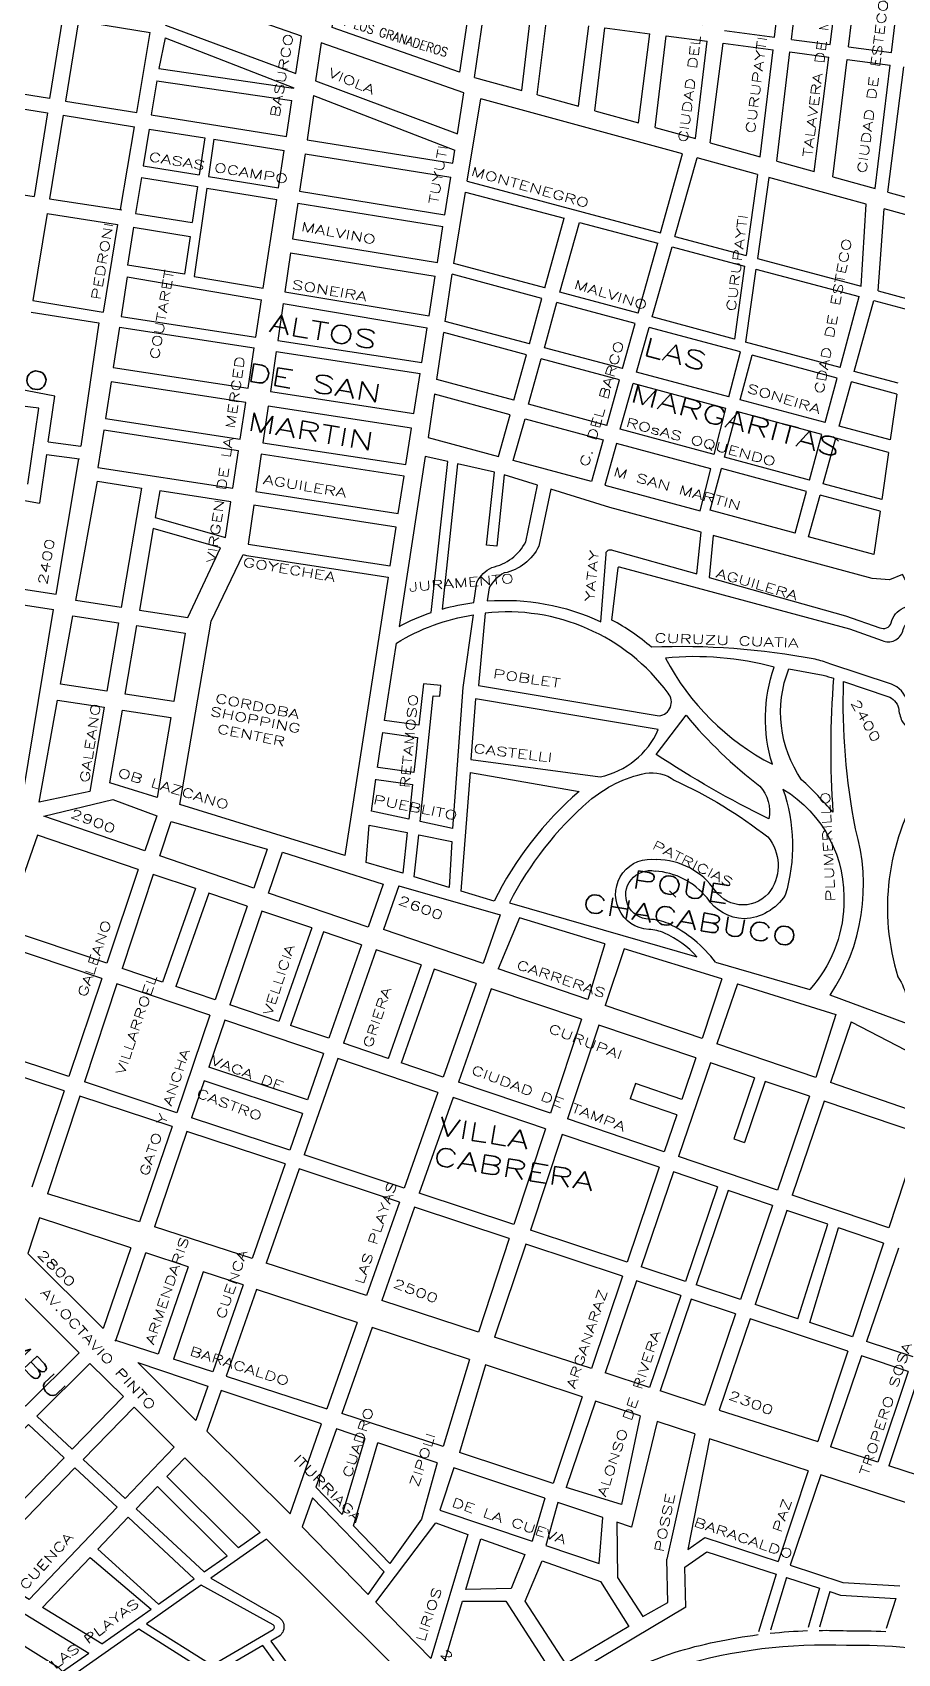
# Model space of a CAD drawing. Header units: millimetres. Extents: x 4375152 to 4409667, y 6523746 to 6549185.
# Drawn here: x 4384160 to 4385112, y 6527163 to 6528947 of the extents above; entities that cross this region are included whole.
import ezdxf

# ---------------------------------------------------------------- set-up
doc = ezdxf.new("R2010")
doc.units = ezdxf.units.MM
for name, color, linetype in [('LINEA CALLE', 252, 'Continuous'), ('NOMBRE BARRIO', 8, 'Continuous'), ('NOMBRE CALLE', 252, 'Continuous')]:
    doc.layers.add(name, color=color, linetype=linetype)
doc.styles.add('ROMANS', font='romans')
doc.styles.add('S1', font='ROMANS')

msp = doc.modelspace()

# ---------------------------------------------------------------- linework, layer by layer
at = {"layer": 'LINEA CALLE', "transparency": 33554687}
for p, q in [((4384698.5, 6528882.6), (4384773.1, 6529507.3)), ((4384698.5, 6528882.6), (4384773.1, 6529507.3)), ((4384646.4, 6528897.2), (4384676.9, 6529106.7)), ((4384976.7, 6528941.4), (4384992.3, 6529071.6)), ((4384995.3, 6528939), (4385011.1, 6529069.2)), ((4385038, 6528933.4), (4385054.5, 6529063.5)), ((4385058.1, 6528930.8), (4385073.7, 6529061)), ((4385105.4, 6528924.6), (4385121, 6529054.9)), ((4384210.9, 6528959.5), (4384196.4, 6528871.1)), ((4384210.9, 6528959.5), (4384289.7, 6528946.5)), ((4384274.9, 6528858.5), (4384289.7, 6528946.5)), ((4384715.6, 6528877.9), (4384725.6, 6528960.1)), ((4384761.1, 6528865.3), (4384772.3, 6528954)), ((4384778.9, 6528860.5), (4384790.1, 6528951.7)), ((4384790.1, 6528951.7), (4384839.4, 6528945.2)), ((4384826.9, 6528847.1), (4384839.4, 6528945.2)), ((4384921.7, 6528948.6), (4384976.7, 6528941.4)), ((4384306.1, 6528940.5), (4384299, 6528906.9)), ((4384306.1, 6528940.5), (4384447.6, 6528885.7)), ((4384845.5, 6528841.9), (4384857.5, 6528942.9)), ((4384857.5, 6528942.9), (4384902.5, 6528937)), ((4384889.6, 6528829.8), (4384902.5, 6528937)), ((4384905.9, 6528825.2), (4384920, 6528934.7)), ((4384920, 6528934.7), (4384975.1, 6528927.5)), ((4384961, 6528809.9), (4384975.1, 6528927.5)), ((4384995.3, 6528939), (4385038, 6528933.4)), ((4385058.1, 6528930.8), (4385105.4, 6528924.6)), ((4384979.1, 6528804.9), (4384993.6, 6528925.1)), ((4384993.6, 6528925.1), (4385036.3, 6528919.5)), ((4385020.3, 6528793.4), (4385036.3, 6528919.5)), ((4385041, 6528787.7), (4385056.5, 6528916.9)), ((4385056.5, 6528916.9), (4385103.8, 6528910.7)), ((4385087.5, 6528774.8), (4385103.8, 6528910.7)), ((4385101.5, 6528770.9), (4385118.9, 6528908.8)), ((4384296.9, 6528893.5), (4384290.9, 6528855.9)), ((4384296.9, 6528893.5), (4384445.5, 6528871.8)), ((4384299, 6528906.9), (4384447.5, 6528885.2)), ((4384646.4, 6528897.2), (4384698.5, 6528882.8)), ((4384447.5, 6528885.2), (4384447.6, 6528885.7)), ((4384469.4, 6528877.3), (4384462.2, 6528828.4)), ((4384469.4, 6528877.3), (4384624.9, 6528817.1)), ((4384638.6, 6528783), (4384653.4, 6528873.4)), ((4384875.5, 6528812.9), (4384653.4, 6528873.4)), ((4384715.7, 6528878), (4384761.1, 6528865.4)), ((4384101.2, 6528870.1), (4384176.5, 6528858.1)), ((4384176.5, 6528858.1), (4384162, 6528766.1)), ((4384193.9, 6528855.4), (4384178.9, 6528763.5)), ((4384193.9, 6528855.4), (4384272.3, 6528842.9)), ((4384196.4, 6528871.1), (4384274.9, 6528858.5)), ((4384290.9, 6528855.9), (4384439.5, 6528832.1)), ((4384439.5, 6528832.1), (4384445.5, 6528871.8)), ((4384778.9, 6528860.5), (4384826.9, 6528847.1)), ((4384257.1, 6528751.6), (4384272.3, 6528842.9)), ((4384288.4, 6528840.3), (4384281.9, 6528799.8)), ((4384288.4, 6528840.3), (4384349.6, 6528830.6)), ((4384845.5, 6528842), (4384889.6, 6528829.8)), ((4384349.6, 6528830.6), (4384343.6, 6528789.8)), ((4384359.5, 6528829), (4384353.7, 6528788.1)), ((4384359.5, 6528829), (4384437.1, 6528816.6)), ((4384462.2, 6528828.4), (4384622.7, 6528802.6)), ((4384905.9, 6528825.2), (4384961, 6528809.9)), ((4384430.9, 6528775.6), (4384437.1, 6528816.6)), ((4384460, 6528813), (4384454, 6528771.8)), ((4384460, 6528813), (4384620.5, 6528787.4)), ((4384622.7, 6528802.6), (4384624.9, 6528817.1)), ((4384851.3, 6528726.2), (4384875.5, 6528812.9)), ((4384867.1, 6528722), (4384891.7, 6528808.5)), ((4384958.1, 6528790.4), (4384891.7, 6528808.5)), ((4384979.1, 6528804.9), (4385020.3, 6528793.5)), ((4384279.9, 6528786.9), (4384273.6, 6528747.4)), ((4384279.9, 6528786.9), (4384341.6, 6528776.9)), ((4384281.9, 6528799.8), (4384343.6, 6528789.8)), ((4384353.7, 6528788.1), (4384430.9, 6528775.6)), ((4384613.8, 6528745.8), (4384620.3, 6528787.5)), ((4384958.1, 6528790.4), (4384945.5, 6528701.1)), ((4384970.4, 6528787), (4384957.8, 6528697.8)), ((4385077.6, 6528757.8), (4384970.4, 6528787)), ((4385041, 6528787.7), (4385087.5, 6528774.8)), ((4384086.7, 6528777.6), (4384162, 6528766.1)), ((4384341.6, 6528776.9), (4384335.8, 6528737.3)), ((4384351.8, 6528775.2), (4384338, 6528678.2)), ((4384351.8, 6528775.2), (4384428.9, 6528762.7)), ((4384454, 6528771.8), (4384613.8, 6528745.8)), ((4384623.8, 6528692.4), (4384636.7, 6528770.9)), ((4384636.7, 6528770.9), (4384745.1, 6528742.1)), ((4384638.6, 6528783), (4384851.3, 6528726.2)), ((4385101.5, 6528771), (4385150.5, 6528757.4)), ((4384178.9, 6528763.5), (4384258.5, 6528751.3)), ((4384414.1, 6528665.3), (4384428.9, 6528762.7)), ((4384452.1, 6528758.9), (4384446.3, 6528719.4)), ((4384452.1, 6528758.9), (4384611.8, 6528732.9)), ((4385072, 6528667.3), (4385077.6, 6528757.8)), ((4385090.8, 6528662.3), (4385097.2, 6528752.4)), ((4385138.7, 6528741.1), (4385097.2, 6528752.4)), ((4384176.2, 6528747.2), (4384160.6, 6528651.6)), ((4384176.2, 6528747.2), (4384253.7, 6528735.2)), ((4384253.7, 6528735.2), (4384237.9, 6528638.9)), ((4384271.2, 6528732.4), (4384264.5, 6528690.6)), ((4384271, 6528732.4), (4384333.5, 6528722.2)), ((4384273.4, 6528747.5), (4384335.8, 6528737.3)), ((4384605.7, 6528693.5), (4384611.8, 6528732.9)), ((4384723.9, 6528665.4), (4384745.1, 6528742.1)), ((4384740.6, 6528660.9), (4384762, 6528737.6)), ((4384762, 6528737.6), (4384848.1, 6528714.8)), ((4384333.5, 6528722.2), (4384327.3, 6528680.5)), ((4384446.3, 6528719.4), (4384605.8, 6528693.4)), ((4384826.5, 6528637.7), (4384848.1, 6528714.8)), ((4384867.1, 6528722), (4384945.5, 6528701.1)), ((4384444.1, 6528704.2), (4384437.9, 6528661.3)), ((4384444.1, 6528704.2), (4384603.3, 6528678.4)), ((4384842, 6528633.5), (4384863.9, 6528710.6)), ((4384863.9, 6528710.6), (4384943.8, 6528689.4)), ((4384957.8, 6528697.8), (4385072, 6528667.3)), ((4384264.3, 6528677.7), (4384257.6, 6528634.1)), ((4384264.3, 6528677.7), (4384412.1, 6528652.5)), ((4384327.3, 6528680.5), (4384264.5, 6528690.6)), ((4384338, 6528678.2), (4384414.1, 6528665.3)), ((4384596.5, 6528634.6), (4384603.3, 6528678.4)), ((4384614.4, 6528628.6), (4384622.1, 6528680.5)), ((4384720.7, 6528653.9), (4384622.1, 6528680.5)), ((4384723.9, 6528665.4), (4384623.8, 6528692.4)), ((4384943.8, 6528689.4), (4384932.5, 6528609.1)), ((4384956.2, 6528686.2), (4384944.9, 6528605.8)), ((4384956.2, 6528686.2), (4385070, 6528656)), ((4384437.9, 6528661.3), (4384596.5, 6528634.6)), ((4384826.5, 6528637.7), (4384740.6, 6528660.9)), ((4385090.8, 6528662.3), (4385126.1, 6528652.8)), ((4384160.6, 6528651.6), (4384237.9, 6528638.9)), ((4384405.9, 6528611.3), (4384412.1, 6528652.5)), ((4384436, 6528648.4), (4384430.1, 6528607.6)), ((4384436, 6528648.4), (4384594.4, 6528621.4)), ((4384706.9, 6528604), (4384720.7, 6528653.9)), ((4384723.4, 6528599.6), (4384737.3, 6528649.4)), ((4384823.3, 6528626.2), (4384737.3, 6528649.4)), ((4385048.8, 6528577.8), (4385070, 6528656)), ((4385064.4, 6528573.6), (4385085.9, 6528651.8)), ((4385085.9, 6528651.8), (4385124.5, 6528641.5)), ((4384158.5, 6528638.7), (4384233, 6528626.9)), ((4384233, 6528626.9), (4384213.5, 6528491.3)), ((4384257.6, 6528634.1), (4384405.9, 6528611.3)), ((4384706.9, 6528604), (4384614.4, 6528628.6)), ((4384809.5, 6528576.7), (4384823.3, 6528626.2)), ((4384932.5, 6528609.1), (4384842, 6528633.5)), ((4384255.8, 6528622.2), (4384249, 6528578)), ((4384255.8, 6528622.2), (4384404.1, 6528599.4)), ((4384430.1, 6528607.6), (4384588.5, 6528583.3)), ((4384588.5, 6528583.3), (4384594.4, 6528621.4)), ((4384604.9, 6528564.7), (4384612.6, 6528616.5)), ((4384703.6, 6528592), (4384612.6, 6528616.5)), ((4384824.7, 6528572.6), (4384838.7, 6528622.1)), ((4384939.1, 6528595), (4384838.7, 6528622.1)), ((4385048.8, 6528577.8), (4384944.9, 6528605.8)), ((4384397.4, 6528555.2), (4384404.1, 6528599.4)), ((4384428.3, 6528595.7), (4384421.9, 6528551.4)), ((4384428.3, 6528595.7), (4384586.6, 6528571.4)), ((4384689.7, 6528541.8), (4384703.6, 6528592)), ((4384706, 6528537.4), (4384720, 6528587.6)), ((4384806, 6528564.4), (4384720, 6528587.6)), ((4384809.5, 6528576.7), (4384723.4, 6528599.6)), ((4384926.5, 6528545.5), (4384939.1, 6528595)), ((4384938.7, 6528542.3), (4384952.1, 6528591.5)), ((4385045.7, 6528566.3), (4384952.1, 6528591.5)), ((4384249, 6528578), (4384397.4, 6528555.2)), ((4384579.7, 6528527.2), (4384586.6, 6528571.4)), ((4384926.5, 6528545.5), (4384824.7, 6528572.6)), ((4385112.9, 6528560.5), (4385064.4, 6528573.6)), ((4384184.7, 6528546.3), (4384144.7, 6528554.1)), ((4384689.7, 6528541.8), (4384604.9, 6528564.7)), ((4384792, 6528514.2), (4384806, 6528564.4)), ((4384806.9, 6528510.2), (4384821.2, 6528560.3)), ((4384923.2, 6528532.8), (4384821.2, 6528560.3)), ((4385032.4, 6528517.3), (4385045.7, 6528566.3)), ((4385047.7, 6528513.3), (4385061.2, 6528562.1)), ((4385111.2, 6528548.6), (4385061.2, 6528562.1)), ((4384167, 6528533.2), (4384100.3, 6528541.3)), ((4384177.5, 6528496), (4384184.7, 6528546.3)), ((4384421.9, 6528551.4), (4384579.7, 6528527.2)), ((4384792, 6528514.2), (4384706, 6528537.4)), ((4385032.4, 6528517.3), (4384938.7, 6528542.3)), ((4385111.2, 6528548.6), (4385104.1, 6528498.3)), ((4384155.1, 6528449.7), (4384167, 6528533.2)), ((4384910.4, 6528482.3), (4384923.2, 6528532.8)), ((4384921.6, 6528479.3), (4384935.3, 6528529.5)), ((4385028.9, 6528504.3), (4384935.3, 6528529.5)), ((4384910.4, 6528482.3), (4384806.9, 6528510.2)), ((4385015.3, 6528454), (4385028.9, 6528504.3)), ((4385030.3, 6528450), (4385044.1, 6528500.2)), ((4385102.1, 6528484.5), (4385044.1, 6528500.2)), ((4385104.1, 6528498.3), (4385047.7, 6528513.3)), ((4384175.7, 6528482.1), (4384167.9, 6528428.8)), ((4384175.7, 6528482.1), (4384211.7, 6528477.4)), ((4384177.5, 6528496), (4384213.5, 6528491.3)), ((4385102.1, 6528484.5), (4385094.7, 6528432.6)), ((4384186.3, 6528328.5), (4384211.2, 6528477.5)), ((4384905.8, 6528420.8), (4384918.3, 6528466.8)), ((4385011.9, 6528441.5), (4384918.3, 6528466.8)), ((4385015.3, 6528454), (4384921.6, 6528479.3)), ((4385094.7, 6528432.6), (4385030.3, 6528450)), ((4384122.8, 6528436.8), (4384167.9, 6528428.8)), ((4384999.5, 6528395.5), (4385011.9, 6528441.5)), ((4385014.2, 6528391.5), (4385026.9, 6528437.5)), ((4385092.8, 6528419.7), (4385026.9, 6528437.5)), ((4384999.5, 6528395.5), (4384905.8, 6528420.8)), ((4385092.8, 6528419.7), (4385086.1, 6528372.2)), ((4385086.1, 6528372.2), (4385014.2, 6528391.5)), ((4384108.9, 6528340.4), (4384186.3, 6528328.5)), ((4384107.6, 6528323.2), (4384183.4, 6528311.5)), ((4384150.3, 6528111.3), (4384183.4, 6528311.5)), ((4384846.4, 6528152.2), (4384879.3, 6528195.2)), ((4384165.8, 6528063.2), (4384129.8, 6527960.3)), ((4384276.5, 6528025.7), (4384165.8, 6528063.2)), ((4384276.5, 6528025.7), (4384241.9, 6527922.4)), ((4384292.9, 6528020.2), (4384258.7, 6527916.7)), ((4384339.4, 6528004.5), (4384292.9, 6528020.2)), ((4384339.4, 6528004.5), (4384303.3, 6527901.6)), ((4384354, 6527999.6), (4384317.9, 6527896.7)), ((4384396.3, 6527985.2), (4384354, 6527999.6)), ((4384563.1, 6528007.7), (4384546.2, 6527959.6)), ((4384563.1, 6528007.7), (4384674.8, 6527975.6)), ((4384396.3, 6527985.2), (4384361.2, 6527882.1)), ((4384684.9, 6527988.9), (4384891.2, 6527929.4)), ((4384412.5, 6527979.8), (4384377.4, 6527876.6)), ((4384467.4, 6527961.2), (4384412.5, 6527979.8)), ((4384674.8, 6527975.6), (4384656, 6527922)), ((4384695.9, 6527972.5), (4384672.6, 6527916.3)), ((4384790.1, 6527943.9), (4384695.9, 6527972.5)), ((4384241.9, 6527922.4), (4384129.8, 6527960.3)), ((4384467.4, 6527961.2), (4384431.3, 6527858.4)), ((4384480.3, 6527956.8), (4384444.2, 6527854)), ((4384522, 6527942.7), (4384480.3, 6527956.8)), ((4384656, 6527922), (4384546.2, 6527959.6)), ((4384236.3, 6527905.5), (4384123.8, 6527943.5)), ((4384522, 6527942.7), (4384486.2, 6527839.8)), ((4384538.3, 6527937.2), (4384502.2, 6527834.4)), ((4384587.8, 6527920.5), (4384538.3, 6527937.2)), ((4384790.1, 6527943.9), (4384771.3, 6527882.5)), ((4384811.4, 6527938.1), (4384790.4, 6527875.9)), ((4384918.7, 6527905.3), (4384811.4, 6527938.1)), ((4384303.3, 6527901.6), (4384258.7, 6527916.7)), ((4384587.8, 6527920.5), (4384551.6, 6527817.3)), ((4384602, 6527915.7), (4384565.7, 6527812.3)), ((4384648.3, 6527900), (4384602, 6527915.7)), ((4384771.3, 6527882.5), (4384672.6, 6527916.3)), ((4384911.8, 6527923.4), (4385015.5, 6527893.5)), ((4384236.3, 6527905.5), (4384200.2, 6527797.6)), ((4384253.1, 6527899.8), (4384217.4, 6527791.8)), ((4384355.4, 6527865.2), (4384253.1, 6527899.8)), ((4384361.2, 6527882.1), (4384317.9, 6527896.7)), ((4384648.3, 6527900), (4384612.2, 6527797.2)), ((4384664.9, 6527894.4), (4384628.8, 6527791.6)), ((4384764.1, 6527860.8), (4384664.9, 6527894.4)), ((4384918.7, 6527905.3), (4384897.1, 6527839.4)), ((4384935.9, 6527899.6), (4384913.3, 6527833.8)), ((4384935.9, 6527899.6), (4385044, 6527866)), ((4384431.3, 6527858.4), (4384377.4, 6527876.6)), ((4384897.1, 6527839.4), (4384790.4, 6527875.9)), ((4384355.4, 6527865.2), (4384318.8, 6527757.8)), ((4384371.7, 6527859.7), (4384354.2, 6527808.1)), ((4384480.3, 6527822.9), (4384371.7, 6527859.7)), ((4384764.1, 6527860.8), (4384730.1, 6527757.3)), ((4385044, 6527866), (4385022.1, 6527796.5)), ((4385060.9, 6527857.9), (4385038.2, 6527791)), ((4385060.9, 6527857.9), (4385158.7, 6527807)), ((4384486.2, 6527839.8), (4384444.2, 6527854)), ((4384783.2, 6527854.4), (4384748.8, 6527751)), ((4384890, 6527818.3), (4384783.2, 6527854.4)), ((4384200.2, 6527797.6), (4384086.1, 6527835.8)), ((4384480.3, 6527822.9), (4384462.7, 6527772.2)), ((4384551.7, 6527817.6), (4384502.2, 6527834.4)), ((4385022.1, 6527796.5), (4384913.3, 6527833.8)), ((4384194.9, 6527782), (4384080.4, 6527819.7)), ((4384462.7, 6527772.2), (4384354.2, 6527808.1)), ((4384496.2, 6527817.5), (4384458.9, 6527711.4)), ((4384606.3, 6527780.3), (4384496.2, 6527817.5)), ((4384612.2, 6527797.2), (4384565.9, 6527812.8)), ((4384906.1, 6527812.8), (4384871.1, 6527709.6)), ((4384890, 6527818.3), (4384874.7, 6527772.6)), ((4384954.8, 6527796.3), (4384906.1, 6527812.8)), ((4384318.8, 6527757.8), (4384217.4, 6527791.8)), ((4384349.1, 6527793.1), (4384335.2, 6527752.4)), ((4384457.4, 6527757.1), (4384349.1, 6527793.1)), ((4384730.1, 6527757.3), (4384628.8, 6527791.6)), ((4384823.6, 6527789.9), (4384817.9, 6527773)), ((4384874.7, 6527772.6), (4384823.6, 6527789.9)), ((4384954.8, 6527796.3), (4384932, 6527729)), ((4384966.4, 6527792.4), (4384943.6, 6527725.3)), ((4385015.1, 6527776), (4384966.4, 6527792.4)), ((4385143.2, 6527755), (4385038.2, 6527791)), ((4384194.9, 6527782), (4384159.5, 6527676.1)), ((4384212.3, 6527776.3), (4384176.7, 6527668.6)), ((4384313.7, 6527742.8), (4384212.3, 6527776.3)), ((4384606.3, 6527780.3), (4384569.3, 6527674.8)), ((4384622.9, 6527774.7), (4384585.8, 6527669.3)), ((4384724.5, 6527740.3), (4384622.9, 6527774.7)), ((4384869, 6527755.7), (4384817.9, 6527773)), ((4385015.1, 6527776), (4384980.1, 6527672.8)), ((4385031.2, 6527770.5), (4384996.2, 6527667.3)), ((4385136.5, 6527734.9), (4385031.2, 6527770.5)), ((4384443.3, 6527716.6), (4384335.2, 6527752.4)), ((4384457.4, 6527757.1), (4384443.3, 6527716.6)), ((4384855.4, 6527714.9), (4384748.8, 6527751)), ((4384869, 6527755.7), (4384855.4, 6527714.9)), ((4384313.7, 6527742.8), (4384277.9, 6527637.7)), ((4384330.1, 6527737.4), (4384294.4, 6527632.3)), ((4384438.1, 6527701.5), (4384330.1, 6527737.4)), ((4384724.5, 6527740.3), (4384689.9, 6527634.8)), ((4384743.1, 6527734.1), (4384708, 6527628.8)), ((4384849.7, 6527698), (4384743.1, 6527734.1)), ((4385136.5, 6527734.9), (4385102.3, 6527631.4)), ((4384932, 6527729), (4384943.6, 6527725.3)), ((4384438.1, 6527701.5), (4384401.9, 6527597.5)), ((4384453.6, 6527696.3), (4384417.1, 6527592.5)), ((4384564, 6527659.6), (4384453.6, 6527696.3)), ((4384569.3, 6527674.8), (4384458.9, 6527711.4)), ((4384849.7, 6527698), (4384814.7, 6527593.5)), ((4384980.1, 6527672.8), (4384871.1, 6527709.6)), ((4384865.4, 6527692.7), (4384829.9, 6527588.4)), ((4384914.1, 6527676.2), (4384865.4, 6527692.7)), ((4384277.9, 6527637.7), (4384176.7, 6527668.6)), ((4384689.9, 6527634.8), (4384585.8, 6527669.3)), ((4384914.1, 6527676.2), (4384878.8, 6527572.2)), ((4384925.6, 6527672.3), (4384890.3, 6527568.4)), ((4384974.3, 6527655.8), (4384925.6, 6527672.3)), ((4385102.3, 6527631.4), (4384996.2, 6527667.3)), ((4384168, 6527642.2), (4384154.9, 6527602.9)), ((4384268.2, 6527609.2), (4384168, 6527642.2)), ((4384564, 6527659.6), (4384527.8, 6527556.6)), ((4384580.5, 6527654.1), (4384544.4, 6527551.2)), ((4384684.8, 6527619.4), (4384580.5, 6527654.1)), ((4384974.3, 6527655.8), (4384939.2, 6527552.2)), ((4384990.4, 6527650.4), (4384955.3, 6527546.9)), ((4385035.2, 6527635.3), (4384990.4, 6527650.4)), ((4384401.9, 6527597.5), (4384294.4, 6527632.3)), ((4384814.7, 6527593.5), (4384708, 6527628.8)), ((4385002.5, 6527531.2), (4385035.2, 6527635.3)), ((4385015.4, 6527526.9), (4385047.2, 6527631.2)), ((4385096.7, 6527614.5), (4385047.2, 6527631.2)), ((4384684.8, 6527619.4), (4384651.1, 6527516.6)), ((4384702.9, 6527613.4), (4384668.7, 6527510.9)), ((4384809.4, 6527577.9), (4384702.9, 6527613.4)), ((4385096.7, 6527614.5), (4385062.5, 6527511.3)), ((4385113, 6527608.9), (4385077.9, 6527506.2)), ((4384331.4, 6527588.3), (4384284.7, 6527603.7)), ((4384527.8, 6527556.6), (4384417.1, 6527592.5)), ((4384878.8, 6527572.2), (4384829.9, 6527588.4)), ((4384347.8, 6527582.9), (4384315.2, 6527486.8)), ((4384391.8, 6527568.4), (4384347.8, 6527582.9)), ((4384809.4, 6527577.9), (4384775.4, 6527476.3)), ((4384824.7, 6527572.9), (4384790.2, 6527471.5)), ((4384873.5, 6527556.6), (4384824.7, 6527572.9)), ((4384873.5, 6527556.6), (4384839.1, 6527455.5)), ((4384885, 6527552.8), (4384850.7, 6527451.7)), ((4384933.8, 6527536.5), (4384885, 6527552.8)), ((4384939.2, 6527552.2), (4384890.3, 6527568.4)), ((4384651.1, 6527516.6), (4384544.4, 6527551.2)), ((4384933.8, 6527536.5), (4384899.6, 6527435.7)), ((4385002.5, 6527531.2), (4384955.3, 6527546.9)), ((4384517.4, 6527527), (4384484.2, 6527432.1)), ((4384533.9, 6527521.6), (4384500.6, 6527426.8)), ((4384641.1, 6527486.2), (4384533.9, 6527521.6)), ((4384949.9, 6527531.2), (4384915.7, 6527430.5)), ((4385057.3, 6527495.5), (4384949.9, 6527531.2)), ((4385062.5, 6527511.3), (4385015.4, 6527526.9)), ((4384250.9, 6527507.6), (4384251.8, 6527506.8)), ((4384775.4, 6527476.3), (4384668.7, 6527510.9)), ((4385129.2, 6527489.2), (4385077.9, 6527506.2)), ((4384641.1, 6527486.2), (4384612, 6527390.5)), ((4385057.3, 6527495.5), (4385024.4, 6527396.2)), ((4385072.5, 6527490.4), (4385038.4, 6527390.4)), ((4385123.9, 6527473.3), (4385072.5, 6527490.4)), ((4384658.5, 6527480.5), (4384629.9, 6527384.1)), ((4384765, 6527445.4), (4384658.5, 6527480.5)), ((4384839.1, 6527455.5), (4384790.2, 6527471.5)), ((4385123.9, 6527473.3), (4385090.5, 6527373.4)), ((4385136, 6527469.3), (4385102.6, 6527369.4)), ((4384899.6, 6527435.7), (4384850.7, 6527451.7)), ((4384765, 6527445.4), (4384733, 6527350)), ((4384779.7, 6527440.5), (4384747.5, 6527345.5)), ((4384829, 6527424.3), (4384779.7, 6527440.5)), ((4384915.7, 6527430.5), (4385024.4, 6527396.2)), ((4384525.9, 6527399.5), (4384494.7, 6527409.9)), ((4384612, 6527390.5), (4384500.6, 6527426.8)), ((4384829, 6527424.3), (4384808.3, 6527326.7)), ((4384847.4, 6527418.2), (4384819.4, 6527301.9)), ((4384889, 6527404.5), (4384847.4, 6527418.2)), ((4384525.9, 6527399.5), (4384501, 6527315.9)), ((4384513.2, 6527303.4), (4384540.2, 6527394.7)), ((4384605.6, 6527372.8), (4384540.2, 6527394.7)), ((4384889, 6527404.5), (4384858.2, 6527266.8)), ((4384905.1, 6527399.2), (4384881.3, 6527277.3)), ((4385013.7, 6527363.9), (4384905.1, 6527399.2)), ((4384733, 6527350), (4384629.9, 6527384.1)), ((4385090.5, 6527373.4), (4385038.4, 6527390.4)), ((4384605.6, 6527372.8), (4384588.3, 6527310.7)), ((4384623.7, 6527367.2), (4384608.4, 6527320.6)), ((4384723.8, 6527333.8), (4384623.7, 6527367.2)), ((4385013.7, 6527363.9), (4384980.7, 6527264.2)), ((4385027.7, 6527359.3), (4384993.8, 6527259.9)), ((4385142, 6527322.1), (4385027.7, 6527359.3)), ((4385152, 6527353.3), (4385102.6, 6527369.4)), ((4384808.3, 6527326.7), (4384747.5, 6527345.5)), ((4384723.8, 6527333.8), (4384710.1, 6527286.6)), ((4384738.1, 6527329.1), (4384724.9, 6527281.7)), ((4384787.6, 6527312.5), (4384738.1, 6527329.1)), ((4384553.2, 6527262), (4384513.2, 6527303.4)), ((4384537.9, 6527219.2), (4384603.9, 6527306.5)), ((4384588.3, 6527310.7), (4384553.2, 6527262)), ((4384603.9, 6527306.5), (4384639.3, 6527293.9)), ((4384608.4, 6527320.6), (4384710.1, 6527286.6)), ((4384783.8, 6527262), (4384787.6, 6527312.5)), ((4384803.3, 6527307.3), (4384804, 6527246.6)), ((4384819.4, 6527301.9), (4384803.3, 6527307.3)), ((4384639.3, 6527293.9), (4384598.6, 6527157.2)), ((4384637, 6527233.1), (4384653.5, 6527288.9)), ((4384653.5, 6527288.9), (4384701.9, 6527271.7)), ((4384881.3, 6527277.3), (4384900, 6527290.4)), ((4384900, 6527290.4), (4384980.7, 6527264.2)), ((4384349.1, 6527252.6), (4384374.2, 6527270.4)), ((4384701.9, 6527271.7), (4384686.9, 6527234.4)), ((4384724.9, 6527281.7), (4384783.8, 6527262)), ((4384878, 6527257.8), (4384902.3, 6527274.9)), ((4384902.3, 6527274.9), (4384978.3, 6527250.3)), ((4384529.4, 6527227.9), (4384547, 6527252.7)), ((4384702.3, 6527220.5), (4384720.9, 6527264.9)), ((4384720.9, 6527264.9), (4384785.3, 6527242)), ((4384859.4, 6527219), (4384858.2, 6527266.8)), ((4384879.2, 6527213.9), (4384878, 6527257.8)), ((4384978.3, 6527250.3), (4384959, 6527186.8)), ((4384993.8, 6527259.9), (4385051.9, 6527241.1)), ((4384298.7, 6527217.2), (4384338.2, 6527245)), ((4384686.9, 6527234.4), (4384637, 6527233.1)), ((4384785.3, 6527242), (4384816.3, 6527192.7)), ((4384804, 6527246.6), (4384831.7, 6527203.7)), ((4384989.8, 6527246.5), (4384972.2, 6527188.5)), ((4384989.8, 6527246.5), (4385026.1, 6527234.7)), ((4385026.1, 6527234.7), (4385013.6, 6527191.4)), ((4385051.9, 6527241.1), (4385114.6, 6527237.2)), ((4384537.9, 6527219.2), (4384598.6, 6527157.2)), ((4384610.8, 6527144.7), (4384633.2, 6527220.5)), ((4384633.2, 6527220.5), (4384680.9, 6527220.5)), ((4384879.2, 6527213.9), (4384667.4, 6527087.8)), ((4384680.9, 6527220.5), (4384731.5, 6527142)), ((4384747.1, 6527151.3), (4384702.3, 6527220.5)), ((4384831.7, 6527203.7), (4384859.4, 6527219)), ((4385037.6, 6527231), (4385026.2, 6527191.7)), ((4385037.6, 6527231), (4385049.2, 6527227.2)), ((4385049.2, 6527227.2), (4385110.2, 6527223.4)), ((4385110.2, 6527223.4), (4385099.5, 6527190.4)), ((4384236.5, 6527173.4), (4384290.6, 6527211.5)), ((4384816.3, 6527192.7), (4384747.1, 6527151.3))]:
    msp.add_line(p, q, dxfattribs=at)
for points in [[(4384661.1, 6529110.3), (4384630.1, 6528902.9), (4384489.9, 6528952.1), (4384497.1, 6529001.6), (4384568.6, 6528988)], [(4384306.4, 6528954.7), (4384450, 6528901.3), (4384456.3, 6528942.5), (4384314, 6528992.4), (4384306.4, 6528954.7)], [(4384627.8, 6528835.2), (4384634.7, 6528880), (4384477.8, 6528935), (4384471.7, 6528893.2), (4384627.8, 6528835.2)], [(4384257.7, 6528314), (4384207.8, 6528321.7), (4384231.6, 6528452.7), (4384280.1, 6528445.3), (4384257.7, 6528314)], [(4384372.4, 6528390.8), (4384378.4, 6528430.2), (4384300.1, 6528442.2), (4384295.2, 6528413), (4384372.4, 6528390.8)], [(4384553.7, 6528359.6), (4384560.3, 6528402.2), (4384403.6, 6528426.3), (4384397.4, 6528383.6), (4384553.7, 6528359.6)], [(4384277.8, 6528310.9), (4384331.2, 6528302.7), (4384367.1, 6528379.4), (4384293.1, 6528400.7), (4384277.8, 6528310.9)], [(4384397.4, 6528383.6), (4384397.4, 6528383.6)], [(4384796.5, 6528377.5), (4384796.9, 6528377.3)], [(4384395.5, 6528371.2), (4384551.7, 6528347.2), (4384504, 6528041.1), (4384322.4, 6528097), (4384356.8, 6528298.7), (4384392, 6528372.2), (4384395.6, 6528371.2)], [(4384254.8, 6528297), (4384242, 6528221.7), (4384191, 6528229.6), (4384204.7, 6528304.8), (4384254.8, 6528297)], [(4384274.9, 6528293.9), (4384328.3, 6528285.6), (4384315.5, 6528210.3), (4384262, 6528218.6), (4384274.9, 6528293.9)], [(4384223.2, 6528111.4), (4384167.3, 6528099.5), (4384187.8, 6528212), (4384239, 6528204.1), (4384223.2, 6528111.4)], [(4384312.5, 6528192.7), (4384297.5, 6528104.7), (4384245.4, 6528120.8), (4384259, 6528201), (4384312.5, 6528192.7)], [(4384539.8, 6528137.8), (4384543, 6528160.2), (4384545.5, 6528176.4), (4384583.9, 6528170.9), (4384582.2, 6528154.8), (4384579.7, 6528132.3), (4384540.5, 6528137.7)], [(4384538.7, 6528124.7), (4384578.3, 6528119.1), (4384574.1, 6528081), (4384533, 6528089.7), (4384538, 6528125)], [(4384268.2, 6527609.2), (4384238, 6527520.5), (4384154.9, 6527602.9)], [(4384331.4, 6527588.3), (4384298.6, 6527492.2), (4384251.9, 6527507.3), (4384284.7, 6527603.7)], [(4384391.8, 6527568.4), (4384358.5, 6527472.8), (4384315.2, 6527486.8)], [(4384517.4, 6527527), (4384406.8, 6527563.5), (4384373.3, 6527468), (4384484.2, 6527432.1)], [(4384494.7, 6527409.9), (4384472.1, 6527345.7), (4384501, 6527315.9)], [(4384308, 6527357.6), (4384327.7, 6527378.3), (4384410.5, 6527295.9), (4384386.8, 6527279.2), (4384308, 6527357.6)], [(4384349.1, 6527252.6), (4384274.3, 6527322.1), (4384297.6, 6527346.6), (4384374.2, 6527270.4)], [(4384547, 6527252.7), (4384468.2, 6527334.3), (4384456.8, 6527302.1), (4384529.4, 6527227.9)], [(4384298.7, 6527217.2), (4384232, 6527277.6), (4384265.4, 6527312.7), (4384338.2, 6527245)], [(4384236.5, 6527173.4), (4384171.1, 6527213.3), (4384223.5, 6527268.6), (4384290.6, 6527211.5)], [(4384070.9, 6527221.1), (4384088.2, 6527245), (4384222.2, 6527163.3)], [(4384070.9, 6527221.1), (4384188.2, 6527147.8), (4384193.2, 6527142.9), (4384222.2, 6527163.3)]]:
    msp.add_lwpolyline(points, dxfattribs=at)
for points in [[(4384105.4, 6528885.7), (4384122.3, 6528974.1), (4384193, 6528962.4), (4384179, 6528873.9)], [(4384395, 6528539.3), (4384246.6, 6528562.1), (4384240.4, 6528521.8), (4384388.8, 6528499)], [(4384577.3, 6528511.3), (4384419.6, 6528535.5), (4384413.7, 6528495.1), (4384571, 6528471)], [(4384595.5, 6528501), (4384673, 6528480.1), (4384685.8, 6528526), (4384602.5, 6528548.5)], [(4384702.1, 6528521.6), (4384788.1, 6528498.4), (4384775.3, 6528452.5), (4384689.2, 6528475.7)], [(4384380.7, 6528445.2), (4384386.9, 6528486.3), (4384238.5, 6528509.1), (4384232.1, 6528468)], [(4384569, 6528458.3), (4384411.8, 6528482.5), (4384405.8, 6528441.4), (4384562.6, 6528417.3)], [(4384789.9, 6528448.6), (4384894.9, 6528420.2), (4384906.7, 6528466.5), (4384802.9, 6528494.4)], [(4384283.9, 6528046), (4384172.7, 6528084.1), (4384248.6, 6528102.7), (4384296.8, 6528084.5)], [(4384403.7, 6528005), (4384300.2, 6528040.4), (4384312.7, 6528078.2), (4384418.4, 6528048)], [(4384530.5, 6528074.4), (4384572.5, 6528066.1), (4384567.6, 6528021.5), (4384527.3, 6528033.3)], [(4384618.8, 6528005.8), (4384580.3, 6528017.6), (4384585.1, 6528063.6), (4384621.5, 6528056.4)], [(4384529.4, 6527961.9), (4384419.8, 6527999.4), (4384435.2, 6528044.6), (4384545.9, 6528009.4)], [(4384211.6, 6527493.7), (4384152.6, 6527435.1), (4384089.8, 6527493.5), (4384148.6, 6527556.4)], [(4384223.3, 6527482.1), (4384164.8, 6527423.9), (4384203.8, 6527387.6), (4384260.1, 6527445.5)], [(4384275.9, 6527482.9), (4384353, 6527457.1), (4384339.9, 6527419.4)], [(4384443.6, 6527316.5), (4384478.3, 6527415.4), (4384367.7, 6527452.2), (4384351.9, 6527407.4)], [(4384216, 6527376.3), (4384271.9, 6527433.8), (4384315.9, 6527390), (4384262.2, 6527333.4)], [(4384138.8, 6527320.7), (4384194.8, 6527378.3), (4384155.6, 6527414.7), (4384096.6, 6527356.1)], [(4384099.7, 6527256.8), (4384206.9, 6527367), (4384253.3, 6527323.9), (4384156.6, 6527222.1)], [(4384348.3, 6527144.6), (4384277, 6527189.5), (4384199.4, 6527134.8), (4384239.6, 6527082), (4384239.9, 6527081.6)], [(4384413.7, 6527171.5), (4384322.7, 6527118.6), (4384339.7, 6527100.6), (4384426.9, 6527153.2)]]:
    msp.add_lwpolyline(points, close=True, dxfattribs=at)
for points in [[(4384592.4, 6528480.1), (4384563.5, 6528293, -0.038761), (4384599, 6528308.3), (4384617.1, 6528474.4), (4384592.4, 6528479.9)], [(4384611, 6528312.1, -0.035496), (4384645.7, 6528319.4), (4384649.2, 6528341.7, -0.14958), (4384665.6, 6528358, 0.22735), (4384703, 6528386.2), (4384716, 6528448.5), (4384679.2, 6528459.9), (4384671, 6528381.4), (4384659.9, 6528382.6), (4384668.6, 6528462.8), (4384627.7, 6528472), (4384611, 6528312.1)], [(4384560.7, 6528274.7, -0.099535), (4384645, 6528305.6), (4384633.7, 6528225.8), (4384622.3, 6528070.8), (4384586.6, 6528078.4), (4384601.1, 6528216.8), (4384608.2, 6528216.1), (4384609.3, 6528228.1), (4384590.4, 6528229.8), (4384585.4, 6528184.2), (4384547.5, 6528189.4), (4384560.7, 6528274.7)], [(4384658.3, 6528307.7), (4384651, 6528228), (4384849.7, 6528194.5, 0.590287), (4384859.7, 6528219.6, 0.266924), (4384658.3, 6528307.7)], [(4385030.3, 6528239.2, -0.01895), (4385041.7, 6528236, 0.038206), (4385041, 6528088.6), (4385041, 6528088.6, 0.023157), (4385006.5, 6528124.3, -0.249277), (4384992.4, 6528246.2), (4385030.3, 6528239.2)]]:
    msp.add_lwpolyline(points, format="xyb", dxfattribs=at)
for points in [[(4384796.9, 6528377.3), (4384891, 6528350.9), (4384895.8, 6528396.6), (4384795.4, 6528423.7), (4384730.4, 6528444), (4384717.3, 6528381.5, -0.235142), (4384679.2, 6528351.8, 0.14958), (4384662.8, 6528335.5), (4384660.5, 6528321, -0.129308), (4384785.4, 6528298.2), (4384791.3, 6528372.4, -0.527928)], [(4385084.1, 6528345.8), (4384909.1, 6528393), (4384904.8, 6528347), (4385054.8, 6528304.8), (4385092.5, 6528291.6, 0.442922), (4385105, 6528296.8, -0.242703), (4385118.6, 6528313.3), (4385136.7, 6528320.1, -0.025126), (4385117.4, 6528350), (4385103.2, 6528344.2)], [(4385165.7, 6528175.4, -0.073268), (4385137, 6528186.8, -0.098851), (4385125.3, 6528198.7, -0.078754), (4385122.3, 6528210.5, 0.263673), (4385105.4, 6528229.3), (4385037.5, 6528252, 0.031157), (4385021.4, 6528256.8, 0.057171), (4384841.4, 6528270.1, 0.053244), (4384797.7, 6528300), (4384804.5, 6528357.5, -0.582111), (4384805.8, 6528358.5), (4385059.2, 6528290.3), (4385095.2, 6528277.5, 0.445943), (4385117.8, 6528287.7, -0.246079), (4385126.9, 6528299.2), (4385144.8, 6528305.9, -0.16358)], [(4385037.8, 6527887.1, 0.220595), (4385065.8, 6528070.3, -0.056142), (4385052.7, 6528232.3), (4385101.4, 6528215.9, -0.256969), (4385113.1, 6528203.3, 0.079422), (4385116.9, 6528189, 0.103854), (4385131.3, 6528174.2, 0.069842), (4385160.6, 6528162.3, -0.098891), (4385138.7, 6528117.2, 0.216412), (4385112.5, 6527907.3, -0.205965), (4385121.8, 6527856.2)], [(4384417.7, 6527288.7), (4384356.5, 6527245.7), (4384431.4, 6527202.5, -0.571857), (4384429.8, 6527180.8), (4384422.3, 6527176.5), (4384439.5, 6527152.9), (4384544.1, 6527040.1), (4384623, 6527084.4)], [(4384345.8, 6527238), (4384285.5, 6527195.5), (4384357.8, 6527150.1), (4384424.9, 6527189.2, 0.510438), (4384425, 6527194.5)]]:
    msp.add_lwpolyline(points, format="xyb", close=True, dxfattribs=at)
at = {"layer": 'LINEA CALLE', "transparency": 33554687, "flags": 128}
for points in [[(4384976.4, 6528248.2, 0.089598), (4384856.6, 6528258.2, 0.153354), (4384974.3, 6528141.3, -0.161109), (4384976.4, 6528248.2)], [(4384879.3, 6528195.2, 0.054653), (4384960.4, 6528117.3, -0.239083), (4384970.4, 6528081.3, -0.032137), (4384846.4, 6528152.2, 0.72182)], [(4384772.4, 6528100.9, -0.123942), (4384834.7, 6528131.5, -0.199576), (4384866.3, 6528123.8, -1.304324)], [(4384866.3, 6528123.8, -0.059196), (4384969.4, 6528061.3, -0.327568), (4384972.4, 6528002.3, -0.517414), (4384911.4, 6528002.3, 0.244665), (4384846.9, 6528036.4)], [(4384986, 6528114.1, -0.157562), (4384988.4, 6527997.2, -0.24176), (4384943.3, 6527971.3)], [(4384986, 6528114.1, -0.278436), (4385052.8, 6527986.1, -0.178012), (4385015.5, 6527893.5)], [(4384772.4, 6528100.9, 0.094588), (4384684.9, 6527988.9, 0.096822)], [(4384891.2, 6527929.4, 0.106738), (4384855.5, 6527955.6, 0.091981), (4384838.2, 6527959.5, -1.05298), (4384846.9, 6528036.4)], [(4384911.8, 6527923.4, 0.119668), (4384860, 6527966, 0.092331), (4384838.7, 6527970.8, -1.08467), (4384845.2, 6528023.8)], [(4384902.4, 6527994.3, 0.207807), (4384845.2, 6528023.8)], [(4384943.3, 6527971.3, -0.245245), (4384902.4, 6527994.3, -1.711371)], [(4384670.4, 6527080.1, -0.024231), (4384866.4, 6527164.1, -0.040441), (4384958.6, 6527183.6, -0.090293)], [(4384971.7, 6527185.1, -0.017792), (4385013.1, 6527188, -0.092715)], [(4385025.8, 6527188.3, -0.01301), (4385056.1, 6527187.9, -0.016387), (4385099.1, 6527187, -0.088366)], [(4384679.9, 6527068, -0.015637), (4384871.1, 6527149, -0.082571), (4385055.9, 6527172.1, -0.105443), (4385317.5, 6527119.8, -0.088493), (4385486.5, 6527016.9, -0.104821), (4385629, 6526822.1, -0.03232), (4385657.2, 6526746.8, -0.070514)]]:
    msp.add_lwpolyline(points, format="xyb", dxfattribs=at)
for points in [[(4384848.7, 6528179.5), (4384647.5, 6528213.5), (4384642.6, 6528146.5), (4384784.7, 6528127.5, 0.244086)], [(4384668, 6527990.6), (4384631.7, 6528001.8), (4384642.1, 6528132.4), (4384761.6, 6528111.5, 0.096822)]]:
    msp.add_lwpolyline(points, format="xyb", close=True, dxfattribs=at)

# ---------------------------------------------------------------- texts
at = {"layer": 'NOMBRE BARRIO', "transparency": 33554687, "style": 'S1', "width": 1.5}
for s, rotation, p in [('ALTOS ', 350.5957, (4384419.5, 6528617.5)), ('LAS', 345, (4384830.8, 6528592.1)), ('LORENZO', 350.5957, (4383995.4, 6528581.7)), ('DE SAN', 350.5957, (4384395.2, 6528563.2)), ('MARGARITAS', 345, (4384816.5, 6528540.7)), ('MARTIN', 350.5957, (4384395.8, 6528509)), ('PQUE', 350.5957, (4384818.8, 6528005.3)), ('CHACABUCO', 350.5957, (4384763.9, 6527979.8)), ('VILLA', 350.5957, (4384605.9, 6527733.8)), ('CABRERA', 350.5957, (4384599.9, 6527700.8)), ('OMBU', 313.1556, (4384106.8, 6527523.4))]:
    msp.add_text(s, height=20, rotation=rotation, dxfattribs=at).set_placement(p)
at = {"layer": 'NOMBRE CALLE', "transparency": 33554687}
for s, rotation, style, width, p in [('BASURCO Y HERRERA', 80.3136, 'ROMANS', 1.5, (4384431.5, 6528852.5)), ('CIUDAD DEL BARCO', 82.7298, 'ROMANS', 1.5, (4384880.5, 6528825)), ('TALAVERA DE MADRID', 82.7298, 'ROMANS', 1.5, (4385017.7, 6528808.9)), ('CIUDAD DE ESTECO', 82.7298, 'ROMANS', 1.5, (4385077.5, 6528791)), ('BV LOS GRANADEROS', 342.7619, 'ROMANS', 0.90295, (4384492.3, 6528957.6)), ('CURUPAYTI', 82.7298, 'ROMANS', 1.5, (4384954.8, 6528835)), ('VIOLA', 337.482, 'S1', 1.5, (4384484.7, 6528898.5)), ('TUYUTI', 80.2987, 'S1', 1.5, (4384605.9, 6528757.1)), ('CASAS OCAMPO', 350.7109, 'S1', 1.5, (4384287.5, 6528805.2)), ('MONTENEGRO', 344.3517, 'S1', 1.5, (4384642, 6528789.5)), ('PEDRONI', 80.2987, 'S1', 1.5, (4384234.6, 6528651.6)), ('MALVINO', 349.7254, 'S1', 1.5, (4384455.2, 6528728.3)), ('CURUPAYTI', 82.728, 'S1', 1.5, (4384933.5, 6528639.2)), ('CDAD DE ESTECO', 79.543, 'S1', 1.5, (4385030.2, 6528548.3)), ('COUTARET', 80.2987, 'S1', 1.5, (4384298.9, 6528586.1)), ('SONEIRA', 350.3771, 'S1', 1.5, (4384444.8, 6528664.6)), ('MALVINO', 343.2413, 'S1', 1.5, (4384755.3, 6528665.2)), ('C. DEL BARCO', 73.9585, 'S1', 1.5, (4384771.5, 6528467.7)), ('VIRGEN DE LA MERCED', 81.8649, 'S1', 1.5, (4384361.3, 6528362.5)), ('SONEIRA', 343.2413, 'S1', 1.5, (4384945.5, 6528550.8)), ('ROsAS OQUENDO', 344.9252, 'S1', 1.5, (4384812.5, 6528513.2)), ('M SAN MARTIN', 344.4952, 'S1', 1.5, (4384798.6, 6528459.1)), ('AGUILERA', 350.4461, 'S1', 1.5, (4384413.4, 6528450.1)), ('2400', 80.2987, 'S1', 1.5, (4384175.9, 6528338.1)), ('YATAY', 84.533, 'S1', 1.5, (4384777.9, 6528319.9)), ('GOYECHEA', 350.4548, 'S1', 1.5, (4384391, 6528359.2)), ('AGUILERA', 343.8003, 'S1', 1.5, (4384911.6, 6528347.4)), ('JURAMENTO', 4.8436, 'S1', 1.5, (4384574.8, 6528331.2)), ('CURUZU CUATIA', 357.8597, 'S1', 1.5, (4384844.3, 6528275.6)), ('POBLET', 351.6682, 'S1', 1.5, (4384666.5, 6528236.3)), ('CORDOBA', 348.7866, 'S1', 1.5, (4384360.5, 6528209.4)), ('RETAMOSO', 84.533, 'S1', 1.5, (4384574.6, 6528114.6)), ('GALEANO', 81.3585, 'S1', 1.5, (4384221.9, 6528120.4)), ('SHOPPING', 348.7866, 'S1', 1.5, (4384354.9, 6528195)), ('2400', 299.0683, 'S1', 1.5, (4385060.2, 6528209.3)), ('CENTER', 348.7866, 'S1', 1.5, (4384362.6, 6528175.8)), ('CASTELLI', 353.133, 'S1', 1.5, (4384644.8, 6528154.1)), ('OB LAZCANO', 343.2413, 'S1', 1.5, (4384253.1, 6528127.8)), ('PUEBLITO', 348.7866, 'S1', 1.5, (4384534.5, 6528097.9)), ('PLUMERILLO', 92.892, 'S1', 1.5, (4385043.4, 6527990.5)), ('2900', 339.1557, 'S1', 1.5, (4384201, 6528083.2)), ('PATRICIAS', 333.5468, 'ROMANS', 1.5, (4384841.1, 6528048.9)), ('2600', 339.1557, 'S1', 1.5, (4384561.5, 6527987.8)), ('GALEANO', 71.5525, 'S1', 1.5, (4384219.1, 6527884.2)), ('VELLICIA', 71.5525, 'S1', 1.5, (4384423.1, 6527864.2)), ('CARRERAS', 341.4761, 'S1', 1.5, (4384691.8, 6527916.6)), ('VILLARROEL', 71.5525, 'S1', 1.5, (4384261, 6527798.8)), ('GRIERA', 71.5525, 'S1', 1.5, (4384533.1, 6527828.2)), ('CURUPAI', 339.1557, 'S1', 1.5, (4384727, 6527846.6)), ('GATO Y ANCHA', 71.5525, 'S1', 1.5, (4384287.1, 6527687.2)), ('VACA DE', 339.1557, 'S1', 1.5, (4384355.5, 6527811.6)), ('CIUDAD DE TAMPA', 339.1557, 'S1', 1.5, (4384642, 6527801.2)), ('CASTRO', 339.1557, 'S1', 1.5, (4384339.5, 6527775.6)), ('LAS PLAYAS', 71.5525, 'S1', 1.5, (4384524.1, 6527568.2)), ('ARMENDARIS', 71.5525, 'S1', 1.5, (4384293.5, 6527502)), ('2800', 315.4853, 'S1', 1.5, (4384164.6, 6527601.1)), ('CUENCA', 71.5525, 'S1', 1.5, (4384371.5, 6527529.9)), ('2500', 339.1557, 'S1', 1.5, (4384556, 6527566.2)), ('AV.OCTAVIO PINTO', 313, 'ROMANS', 1.5, (4384168.2, 6527559.5)), ('ARGANARAZ', 71.5525, 'S1', 1.5, (4384757, 6527453.6)), ('BARACALDO', 342.3973, 'S1', 1.5, (4384332.1, 6527491.6)), ('ALONSO DE RIVERA', 71.5525, 'S1', 1.5, (4384790.9, 6527334.5)), ('TROPERO SOSA', 71.5525, 'S1', 1.5, (4385079.5, 6527357.9)), ('2300', 339.1557, 'S1', 1.5, (4384925, 6527443.2)), ('CUADRO', 71.5525, 'S1', 1.5, (4384510.5, 6527355.3)), ('ZIPOLI', 71.5525, 'S1', 1.5, (4384584.2, 6527345.1)), ('ITURRIAGA', 315, 'ROMANS', 1.5, (4384446.5, 6527375.8)), ('POSSE', 78.6742, 'S1', 1.5, (4384854.3, 6527273.6)), ('DE LA CUEVA', 341.3157, 'S1', 1.5, (4384620.6, 6527325.2)), ('PAZ', 71.5525, 'S1', 1.5, (4384984, 6527295.2)), ('BARACALDO', 341.2066, 'S1', 1.5, (4384886.9, 6527303.4)), ('CUENCA', 47.6893, 'ROMANS', 1.5, (4384152.3, 6527231.7)), ('LIRIOS', 71.5525, 'S1', 1.5, (4384591.3, 6527175)), ('LAS PLAYAS', 37.1167, 'ROMANS', 1.5, (4384184.8, 6527145)), ('2400', 315.4853, 'S1', 1.5, (4384608.1, 6527161.7))]:
    msp.add_text(s, height=10, rotation=rotation, dxfattribs=dict(at, style=style, width=width)).set_placement(p)

doc.saveas('drawing.dxf')
